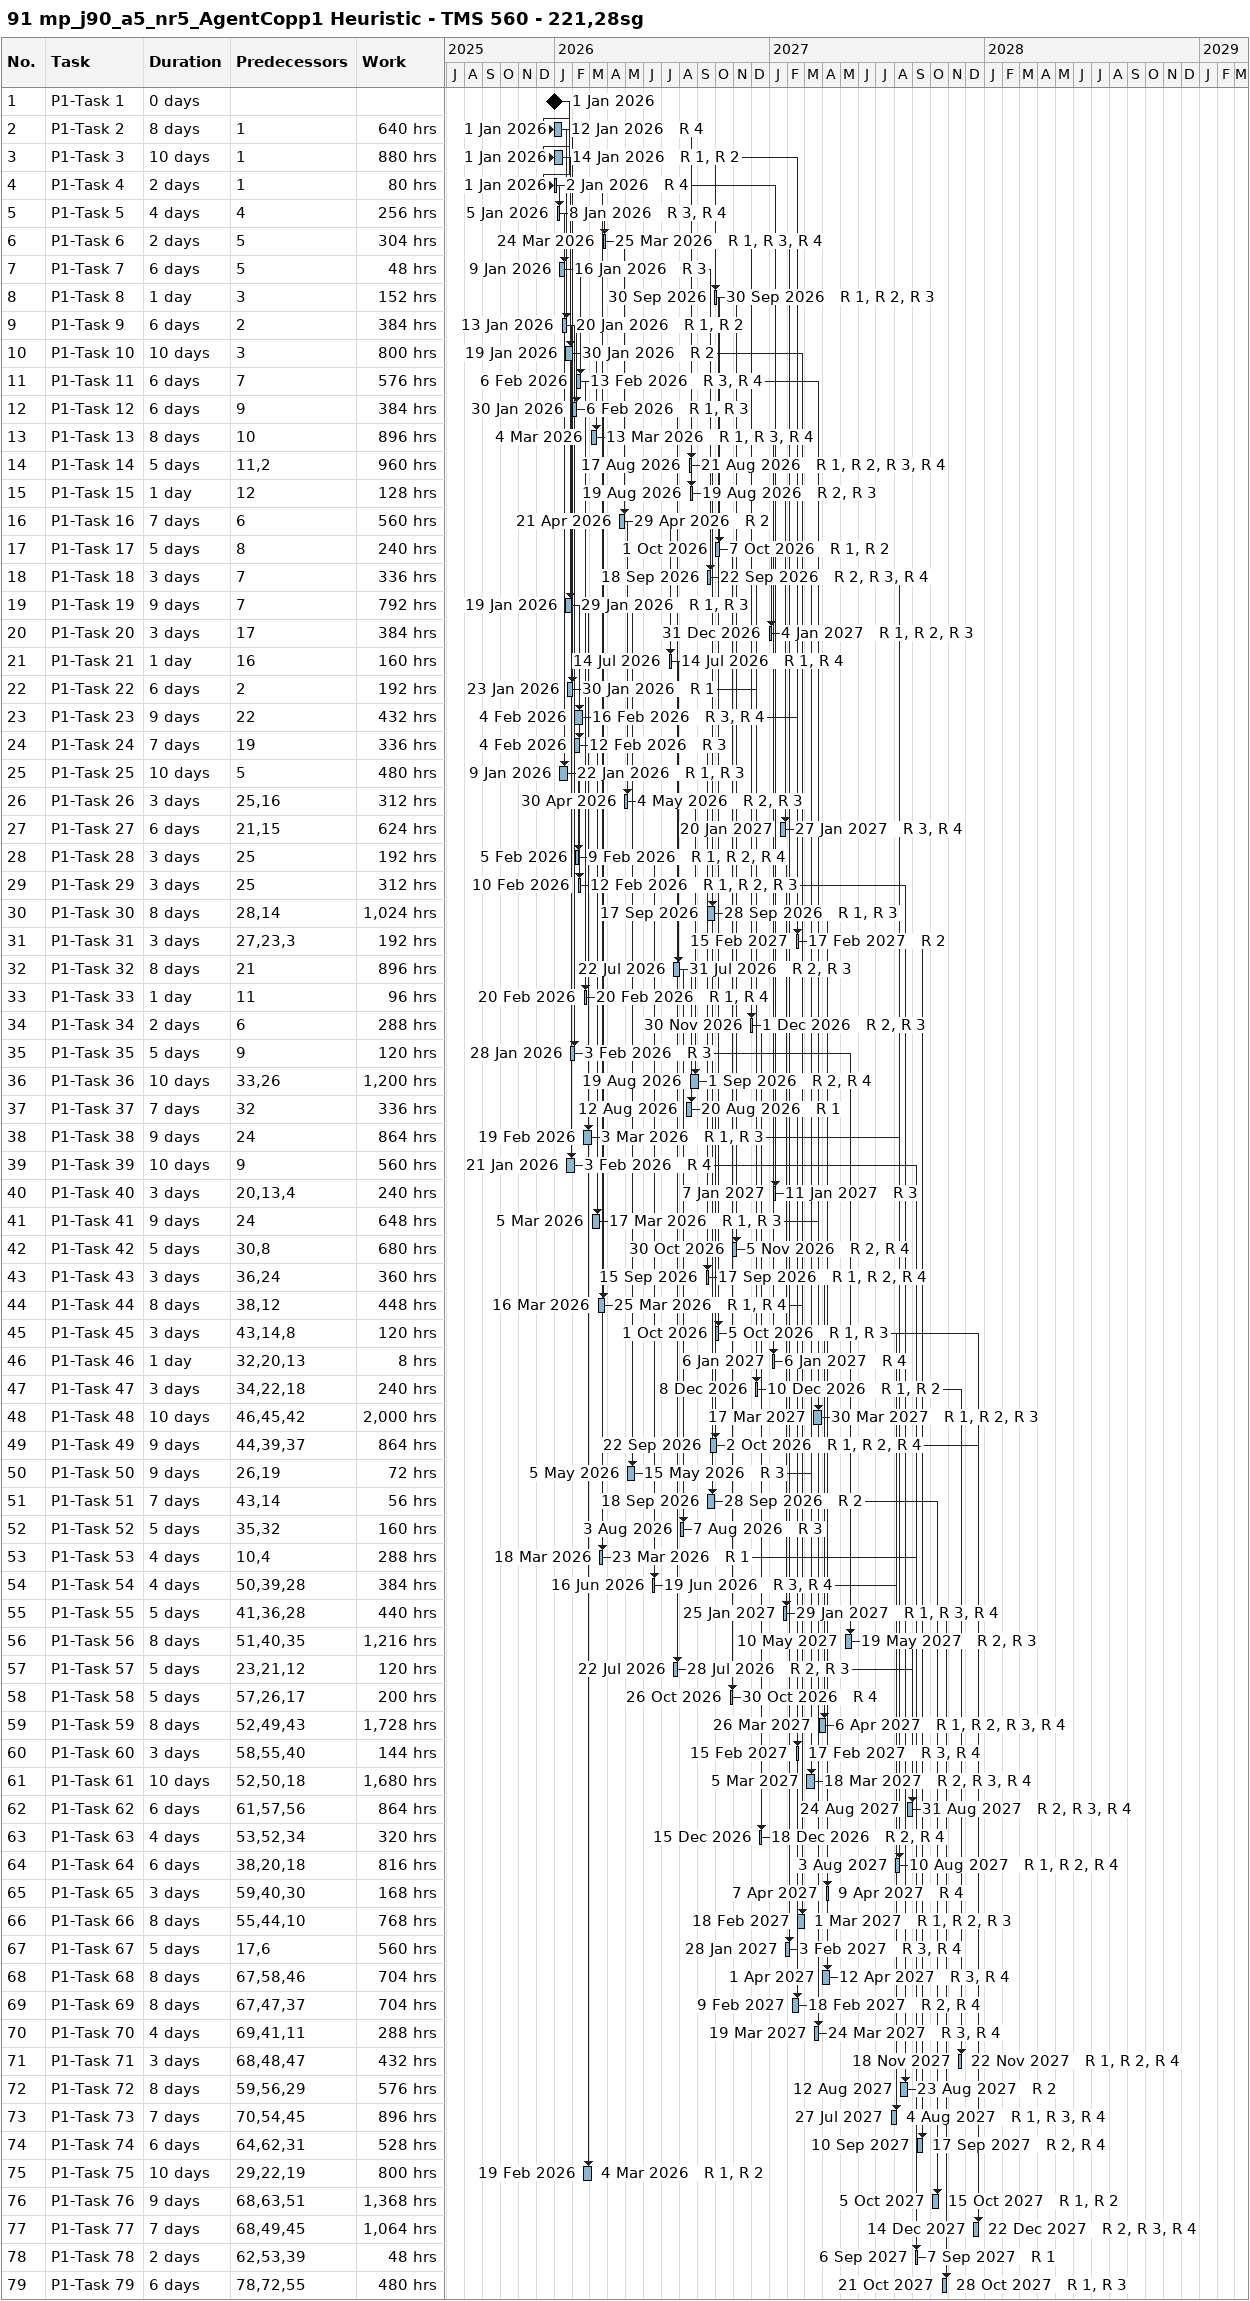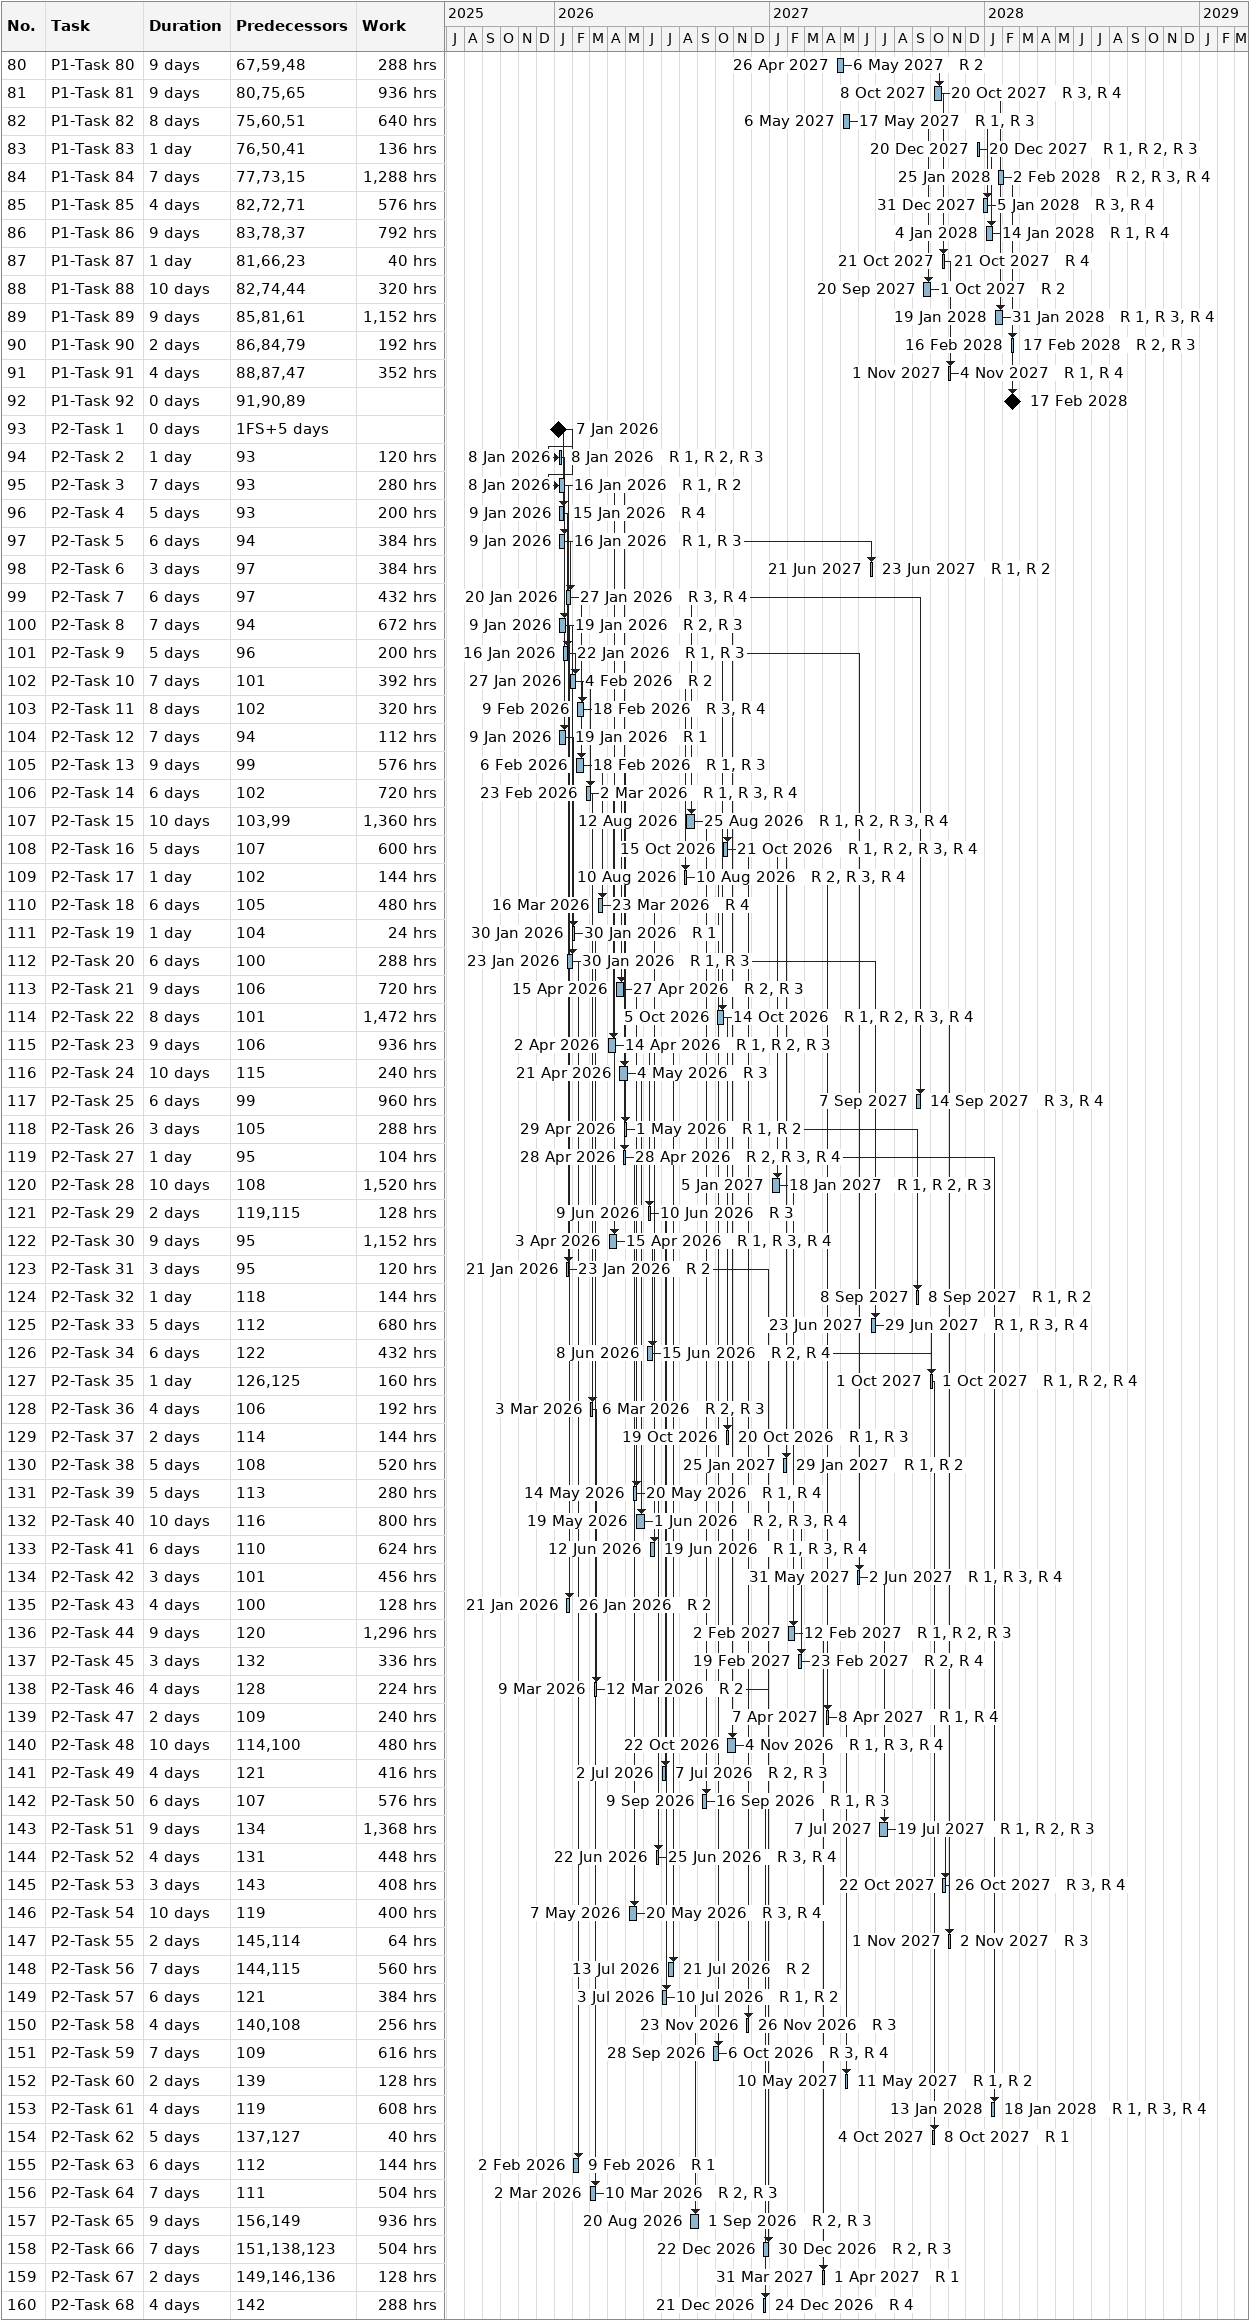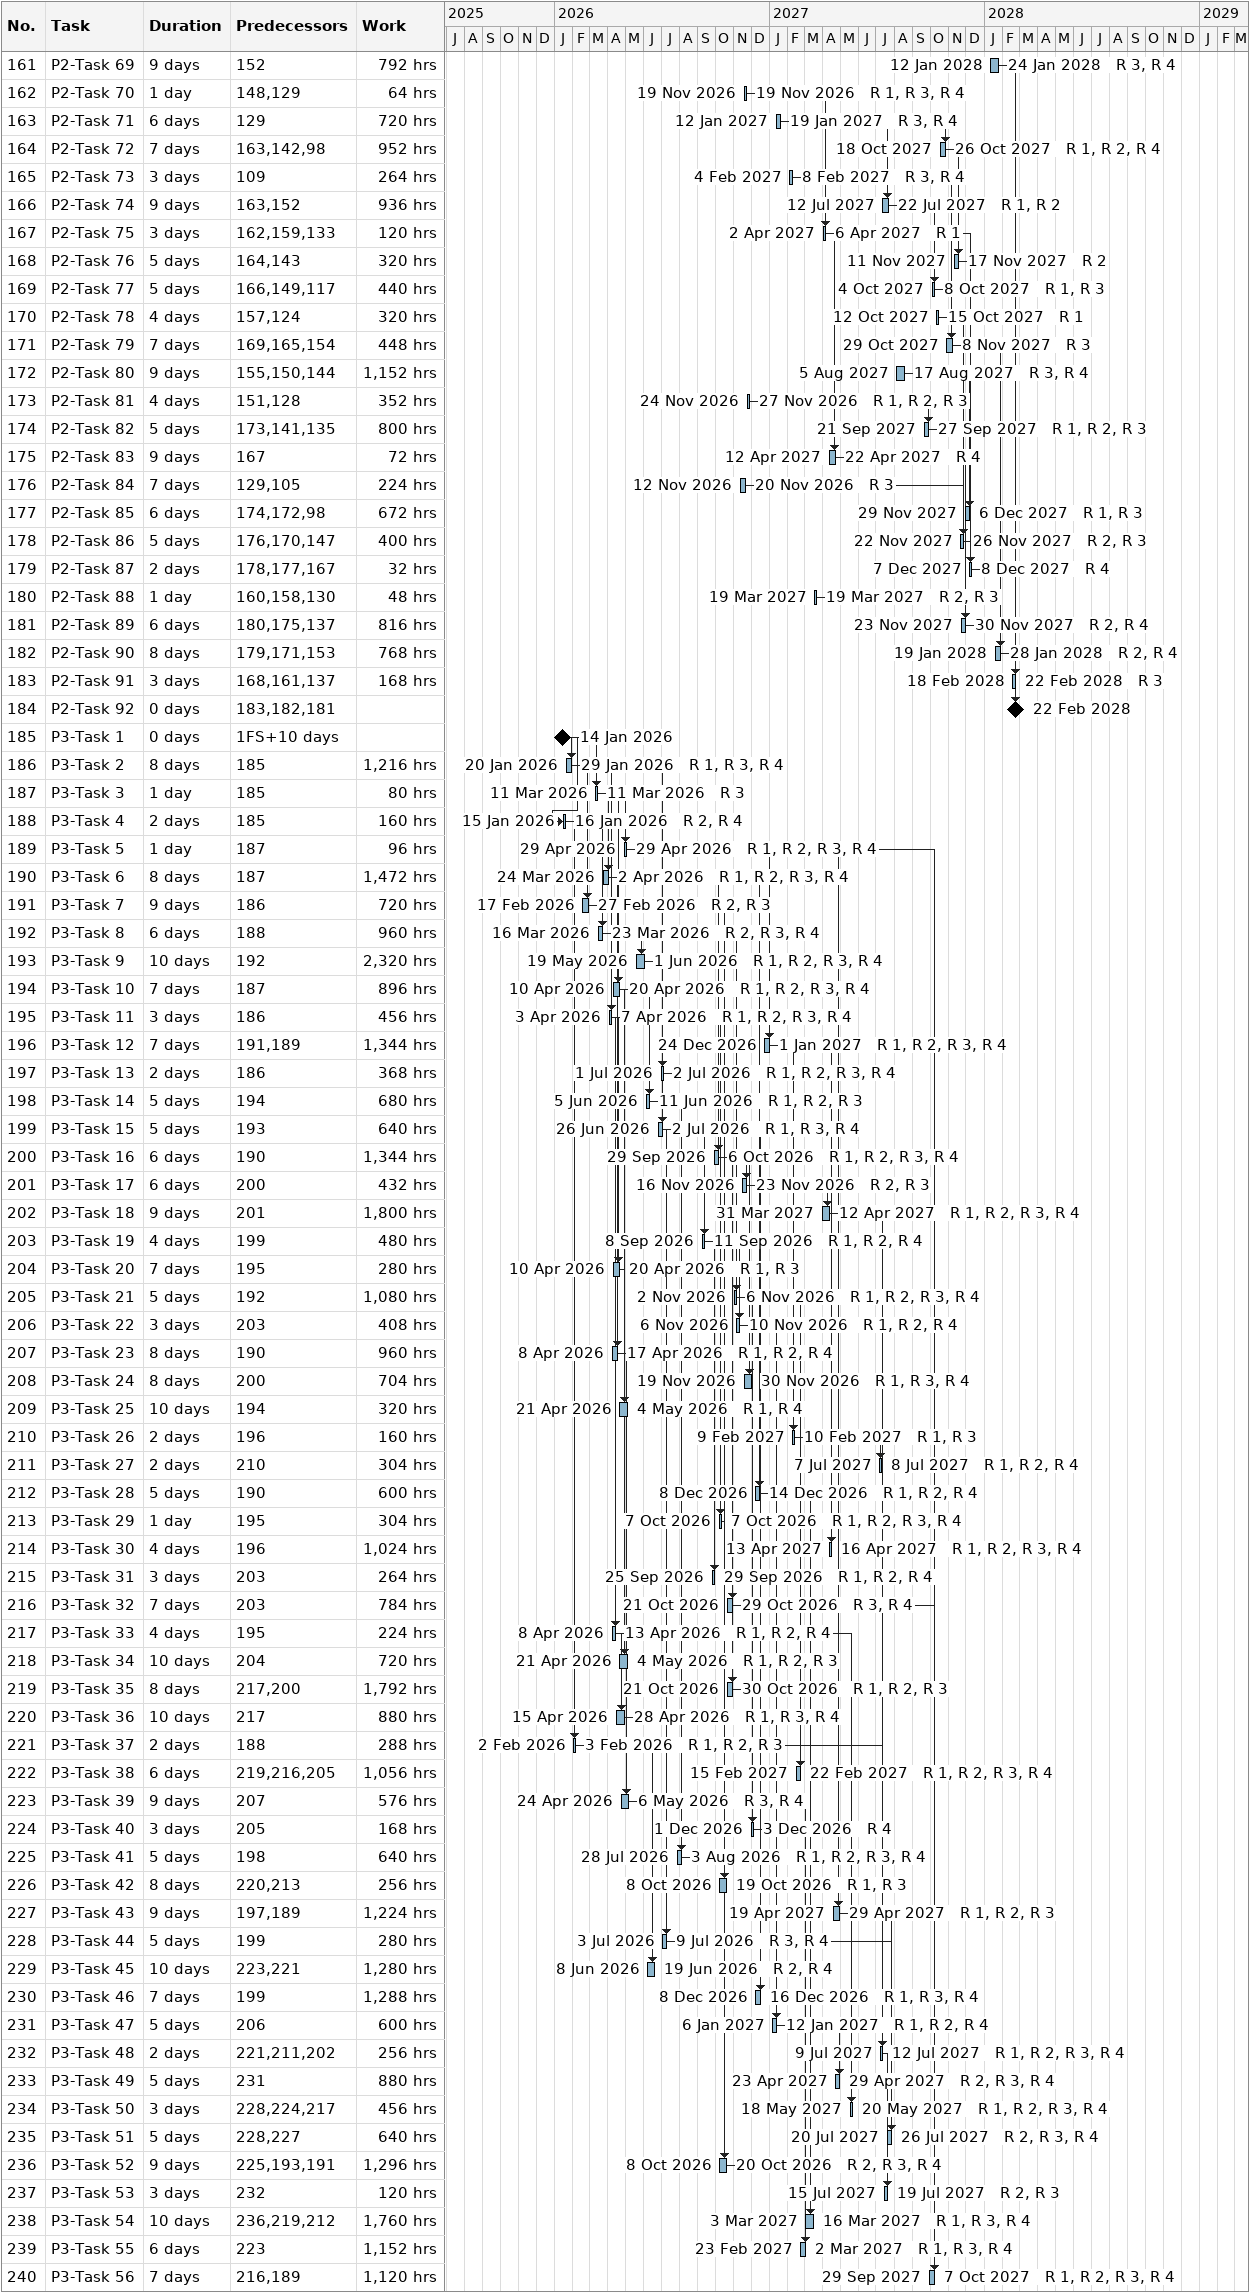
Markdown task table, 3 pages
91 mp_j90_a5_nr5_AgentCopp1 Heuristic - TMS 560 - 221,28sg

| ID | Task | Duration | Start | Finish | Predecessors | Resources | Work (h) |
|---|---|---|---|---|---|---|---|
| 1 | P1-Task 1 | 0d | 2026-01-01 | 2026-01-01 |  |  |  |
| 2 | P1-Task 2 | 8d | 2026-01-01 | 2026-01-12 | 1 | R 4 | 640 |
| 3 | P1-Task 3 | 10d | 2026-01-01 | 2026-01-14 | 1 | R 1, R 2 | 880 |
| 4 | P1-Task 4 | 2d | 2026-01-01 | 2026-01-02 | 1 | R 4 | 80 |
| 5 | P1-Task 5 | 4d | 2026-01-05 | 2026-01-08 | 4 | R 3, R 4 | 256 |
| 6 | P1-Task 6 | 2d | 2026-03-24 | 2026-03-25 | 5 | R 1, R 3, R 4 | 304 |
| 7 | P1-Task 7 | 6d | 2026-01-09 | 2026-01-16 | 5 | R 3 | 48 |
| 8 | P1-Task 8 | 1d | 2026-09-30 | 2026-09-30 | 3 | R 1, R 2, R 3 | 152 |
| 9 | P1-Task 9 | 6d | 2026-01-13 | 2026-01-20 | 2 | R 1, R 2 | 384 |
| 10 | P1-Task 10 | 10d | 2026-01-19 | 2026-01-30 | 3 | R 2 | 800 |
| 11 | P1-Task 11 | 6d | 2026-02-06 | 2026-02-13 | 7 | R 3, R 4 | 576 |
| 12 | P1-Task 12 | 6d | 2026-01-30 | 2026-02-06 | 9 | R 1, R 3 | 384 |
| 13 | P1-Task 13 | 8d | 2026-03-04 | 2026-03-13 | 10 | R 1, R 3, R 4 | 896 |
| 14 | P1-Task 14 | 5d | 2026-08-17 | 2026-08-21 | 11, 2 | R 1, R 2, R 3, R 4 | 960 |
| 15 | P1-Task 15 | 1d | 2026-08-19 | 2026-08-19 | 12 | R 2, R 3 | 128 |
| 16 | P1-Task 16 | 7d | 2026-04-21 | 2026-04-29 | 6 | R 2 | 560 |
| 17 | P1-Task 17 | 5d | 2026-10-01 | 2026-10-07 | 8 | R 1, R 2 | 240 |
| 18 | P1-Task 18 | 3d | 2026-09-18 | 2026-09-22 | 7 | R 2, R 3, R 4 | 336 |
| 19 | P1-Task 19 | 9d | 2026-01-19 | 2026-01-29 | 7 | R 1, R 3 | 792 |
| 20 | P1-Task 20 | 3d | 2026-12-31 | 2027-01-04 | 17 | R 1, R 2, R 3 | 384 |
| 21 | P1-Task 21 | 1d | 2026-07-14 | 2026-07-14 | 16 | R 1, R 4 | 160 |
| 22 | P1-Task 22 | 6d | 2026-01-23 | 2026-01-30 | 2 | R 1 | 192 |
| 23 | P1-Task 23 | 9d | 2026-02-04 | 2026-02-16 | 22 | R 3, R 4 | 432 |
| 24 | P1-Task 24 | 7d | 2026-02-04 | 2026-02-12 | 19 | R 3 | 336 |
| 25 | P1-Task 25 | 10d | 2026-01-09 | 2026-01-22 | 5 | R 1, R 3 | 480 |
| 26 | P1-Task 26 | 3d | 2026-04-30 | 2026-05-04 | 25, 16 | R 2, R 3 | 312 |
| 27 | P1-Task 27 | 6d | 2027-01-20 | 2027-01-27 | 21, 15 | R 3, R 4 | 624 |
| 28 | P1-Task 28 | 3d | 2026-02-05 | 2026-02-09 | 25 | R 1, R 2, R 4 | 192 |
| 29 | P1-Task 29 | 3d | 2026-02-10 | 2026-02-12 | 25 | R 1, R 2, R 3 | 312 |
| 30 | P1-Task 30 | 8d | 2026-09-17 | 2026-09-28 | 28, 14 | R 1, R 3 | 1024 |
| 31 | P1-Task 31 | 3d | 2027-02-15 | 2027-02-17 | 27, 23, 3 | R 2 | 192 |
| 32 | P1-Task 32 | 8d | 2026-07-22 | 2026-07-31 | 21 | R 2, R 3 | 896 |
| 33 | P1-Task 33 | 1d | 2026-02-20 | 2026-02-20 | 11 | R 1, R 4 | 96 |
| 34 | P1-Task 34 | 2d | 2026-11-30 | 2026-12-01 | 6 | R 2, R 3 | 288 |
| 35 | P1-Task 35 | 5d | 2026-01-28 | 2026-02-03 | 9 | R 3 | 120 |
| 36 | P1-Task 36 | 10d | 2026-08-19 | 2026-09-01 | 33, 26 | R 2, R 4 | 1200 |
| 37 | P1-Task 37 | 7d | 2026-08-12 | 2026-08-20 | 32 | R 1 | 336 |
| 38 | P1-Task 38 | 9d | 2026-02-19 | 2026-03-03 | 24 | R 1, R 3 | 864 |
| 39 | P1-Task 39 | 10d | 2026-01-21 | 2026-02-03 | 9 | R 4 | 560 |
| 40 | P1-Task 40 | 3d | 2027-01-07 | 2027-01-11 | 20, 13, 4 | R 3 | 240 |
| 41 | P1-Task 41 | 9d | 2026-03-05 | 2026-03-17 | 24 | R 1, R 3 | 648 |
| 42 | P1-Task 42 | 5d | 2026-10-30 | 2026-11-05 | 30, 8 | R 2, R 4 | 680 |
| 43 | P1-Task 43 | 3d | 2026-09-15 | 2026-09-17 | 36, 24 | R 1, R 2, R 4 | 360 |
| 44 | P1-Task 44 | 8d | 2026-03-16 | 2026-03-25 | 38, 12 | R 1, R 4 | 448 |
| 45 | P1-Task 45 | 3d | 2026-10-01 | 2026-10-05 | 43, 14, 8 | R 1, R 3 | 120 |
| 46 | P1-Task 46 | 1d | 2027-01-06 | 2027-01-06 | 32, 20, 13 | R 4 | 8 |
| 47 | P1-Task 47 | 3d | 2026-12-08 | 2026-12-10 | 34, 22, 18 | R 1, R 2 | 240 |
| 48 | P1-Task 48 | 10d | 2027-03-17 | 2027-03-30 | 46, 45, 42 | R 1, R 2, R 3 | 2000 |
| 49 | P1-Task 49 | 9d | 2026-09-22 | 2026-10-02 | 44, 39, 37 | R 1, R 2, R 4 | 864 |
| 50 | P1-Task 50 | 9d | 2026-05-05 | 2026-05-15 | 26, 19 | R 3 | 72 |
| 51 | P1-Task 51 | 7d | 2026-09-18 | 2026-09-28 | 43, 14 | R 2 | 56 |
| 52 | P1-Task 52 | 5d | 2026-08-03 | 2026-08-07 | 35, 32 | R 3 | 160 |
| 53 | P1-Task 53 | 4d | 2026-03-18 | 2026-03-23 | 10, 4 | R 1 | 288 |
| 54 | P1-Task 54 | 4d | 2026-06-16 | 2026-06-19 | 50, 39, 28 | R 3, R 4 | 384 |
| 55 | P1-Task 55 | 5d | 2027-01-25 | 2027-01-29 | 41, 36, 28 | R 1, R 3, R 4 | 440 |
| 56 | P1-Task 56 | 8d | 2027-05-10 | 2027-05-19 | 51, 40, 35 | R 2, R 3 | 1216 |
| 57 | P1-Task 57 | 5d | 2026-07-22 | 2026-07-28 | 23, 21, 12 | R 2, R 3 | 120 |
| 58 | P1-Task 58 | 5d | 2026-10-26 | 2026-10-30 | 57, 26, 17 | R 4 | 200 |
| 59 | P1-Task 59 | 8d | 2027-03-26 | 2027-04-06 | 52, 49, 43 | R 1, R 2, R 3, R 4 | 1728 |
| 60 | P1-Task 60 | 3d | 2027-02-15 | 2027-02-17 | 58, 55, 40 | R 3, R 4 | 144 |
| 61 | P1-Task 61 | 10d | 2027-03-05 | 2027-03-18 | 52, 50, 18 | R 2, R 3, R 4 | 1680 |
| 62 | P1-Task 62 | 6d | 2027-08-24 | 2027-08-31 | 61, 57, 56 | R 2, R 3, R 4 | 864 |
| 63 | P1-Task 63 | 4d | 2026-12-15 | 2026-12-18 | 53, 52, 34 | R 2, R 4 | 320 |
| 64 | P1-Task 64 | 6d | 2027-08-03 | 2027-08-10 | 38, 20, 18 | R 1, R 2, R 4 | 816 |
| 65 | P1-Task 65 | 3d | 2027-04-07 | 2027-04-09 | 59, 40, 30 | R 4 | 168 |
| 66 | P1-Task 66 | 8d | 2027-02-18 | 2027-03-01 | 55, 44, 10 | R 1, R 2, R 3 | 768 |
| 67 | P1-Task 67 | 5d | 2027-01-28 | 2027-02-03 | 17, 6 | R 3, R 4 | 560 |
| 68 | P1-Task 68 | 8d | 2027-04-01 | 2027-04-12 | 67, 58, 46 | R 3, R 4 | 704 |
| 69 | P1-Task 69 | 8d | 2027-02-09 | 2027-02-18 | 67, 47, 37 | R 2, R 4 | 704 |
| 70 | P1-Task 70 | 4d | 2027-03-19 | 2027-03-24 | 69, 41, 11 | R 3, R 4 | 288 |
| 71 | P1-Task 71 | 3d | 2027-11-18 | 2027-11-22 | 68, 48, 47 | R 1, R 2, R 4 | 432 |
| 72 | P1-Task 72 | 8d | 2027-08-12 | 2027-08-23 | 59, 56, 29 | R 2 | 576 |
| 73 | P1-Task 73 | 7d | 2027-07-27 | 2027-08-04 | 70, 54, 45 | R 1, R 3, R 4 | 896 |
| 74 | P1-Task 74 | 6d | 2027-09-10 | 2027-09-17 | 64, 62, 31 | R 2, R 4 | 528 |
| 75 | P1-Task 75 | 10d | 2026-02-19 | 2026-03-04 | 29, 22, 19 | R 1, R 2 | 800 |
| 76 | P1-Task 76 | 9d | 2027-10-05 | 2027-10-15 | 68, 63, 51 | R 1, R 2 | 1368 |
| 77 | P1-Task 77 | 7d | 2027-12-14 | 2027-12-22 | 68, 49, 45 | R 2, R 3, R 4 | 1064 |
| 78 | P1-Task 78 | 2d | 2027-09-06 | 2027-09-07 | 62, 53, 39 | R 1 | 48 |
| 79 | P1-Task 79 | 6d | 2027-10-21 | 2027-10-28 | 78, 72, 55 | R 1, R 3 | 480 |
| 80 | P1-Task 80 | 9d | 2027-04-26 | 2027-05-06 | 67, 59, 48 | R 2 | 288 |
| 81 | P1-Task 81 | 9d | 2027-10-08 | 2027-10-20 | 80, 75, 65 | R 3, R 4 | 936 |
| 82 | P1-Task 82 | 8d | 2027-05-06 | 2027-05-17 | 75, 60, 51 | R 1, R 3 | 640 |
| 83 | P1-Task 83 | 1d | 2027-12-20 | 2027-12-20 | 76, 50, 41 | R 1, R 2, R 3 | 136 |
| 84 | P1-Task 84 | 7d | 2028-01-25 | 2028-02-02 | 77, 73, 15 | R 2, R 3, R 4 | 1288 |
| 85 | P1-Task 85 | 4d | 2027-12-31 | 2028-01-05 | 82, 72, 71 | R 3, R 4 | 576 |
| 86 | P1-Task 86 | 9d | 2028-01-04 | 2028-01-14 | 83, 78, 37 | R 1, R 4 | 792 |
| 87 | P1-Task 87 | 1d | 2027-10-21 | 2027-10-21 | 81, 66, 23 | R 4 | 40 |
| 88 | P1-Task 88 | 10d | 2027-09-20 | 2027-10-01 | 82, 74, 44 | R 2 | 320 |
| 89 | P1-Task 89 | 9d | 2028-01-19 | 2028-01-31 | 85, 81, 61 | R 1, R 3, R 4 | 1152 |
| 90 | P1-Task 90 | 2d | 2028-02-16 | 2028-02-17 | 86, 84, 79 | R 2, R 3 | 192 |
| 91 | P1-Task 91 | 4d | 2027-11-01 | 2027-11-04 | 88, 87, 47 | R 1, R 4 | 352 |
| 92 | P1-Task 92 | 0d | 2028-02-17 | 2028-02-17 | 91, 90, 89 |  |  |
| 93 | P2-Task 1 | 0d | 2026-01-07 | 2026-01-07 | 1FS+5d |  |  |
| 94 | P2-Task 2 | 1d | 2026-01-08 | 2026-01-08 | 93 | R 1, R 2, R 3 | 120 |
| 95 | P2-Task 3 | 7d | 2026-01-08 | 2026-01-16 | 93 | R 1, R 2 | 280 |
| 96 | P2-Task 4 | 5d | 2026-01-09 | 2026-01-15 | 93 | R 4 | 200 |
| 97 | P2-Task 5 | 6d | 2026-01-09 | 2026-01-16 | 94 | R 1, R 3 | 384 |
| 98 | P2-Task 6 | 3d | 2027-06-21 | 2027-06-23 | 97 | R 1, R 2 | 384 |
| 99 | P2-Task 7 | 6d | 2026-01-20 | 2026-01-27 | 97 | R 3, R 4 | 432 |
| 100 | P2-Task 8 | 7d | 2026-01-09 | 2026-01-19 | 94 | R 2, R 3 | 672 |
| 101 | P2-Task 9 | 5d | 2026-01-16 | 2026-01-22 | 96 | R 1, R 3 | 200 |
| 102 | P2-Task 10 | 7d | 2026-01-27 | 2026-02-04 | 101 | R 2 | 392 |
| 103 | P2-Task 11 | 8d | 2026-02-09 | 2026-02-18 | 102 | R 3, R 4 | 320 |
| 104 | P2-Task 12 | 7d | 2026-01-09 | 2026-01-19 | 94 | R 1 | 112 |
| 105 | P2-Task 13 | 9d | 2026-02-06 | 2026-02-18 | 99 | R 1, R 3 | 576 |
| 106 | P2-Task 14 | 6d | 2026-02-23 | 2026-03-02 | 102 | R 1, R 3, R 4 | 720 |
| 107 | P2-Task 15 | 10d | 2026-08-12 | 2026-08-25 | 103, 99 | R 1, R 2, R 3, R 4 | 1360 |
| 108 | P2-Task 16 | 5d | 2026-10-15 | 2026-10-21 | 107 | R 1, R 2, R 3, R 4 | 600 |
| 109 | P2-Task 17 | 1d | 2026-08-10 | 2026-08-10 | 102 | R 2, R 3, R 4 | 144 |
| 110 | P2-Task 18 | 6d | 2026-03-16 | 2026-03-23 | 105 | R 4 | 480 |
| 111 | P2-Task 19 | 1d | 2026-01-30 | 2026-01-30 | 104 | R 1 | 24 |
| 112 | P2-Task 20 | 6d | 2026-01-23 | 2026-01-30 | 100 | R 1, R 3 | 288 |
| 113 | P2-Task 21 | 9d | 2026-04-15 | 2026-04-27 | 106 | R 2, R 3 | 720 |
| 114 | P2-Task 22 | 8d | 2026-10-05 | 2026-10-14 | 101 | R 1, R 2, R 3, R 4 | 1472 |
| 115 | P2-Task 23 | 9d | 2026-04-02 | 2026-04-14 | 106 | R 1, R 2, R 3 | 936 |
| 116 | P2-Task 24 | 10d | 2026-04-21 | 2026-05-04 | 115 | R 3 | 240 |
| 117 | P2-Task 25 | 6d | 2027-09-07 | 2027-09-14 | 99 | R 3, R 4 | 960 |
| 118 | P2-Task 26 | 3d | 2026-04-29 | 2026-05-01 | 105 | R 1, R 2 | 288 |
| 119 | P2-Task 27 | 1d | 2026-04-28 | 2026-04-28 | 95 | R 2, R 3, R 4 | 104 |
| 120 | P2-Task 28 | 10d | 2027-01-05 | 2027-01-18 | 108 | R 1, R 2, R 3 | 1520 |
| 121 | P2-Task 29 | 2d | 2026-06-09 | 2026-06-10 | 119, 115 | R 3 | 128 |
| 122 | P2-Task 30 | 9d | 2026-04-03 | 2026-04-15 | 95 | R 1, R 3, R 4 | 1152 |
| 123 | P2-Task 31 | 3d | 2026-01-21 | 2026-01-23 | 95 | R 2 | 120 |
| 124 | P2-Task 32 | 1d | 2027-09-08 | 2027-09-08 | 118 | R 1, R 2 | 144 |
| 125 | P2-Task 33 | 5d | 2027-06-23 | 2027-06-29 | 112 | R 1, R 3, R 4 | 680 |
| 126 | P2-Task 34 | 6d | 2026-06-08 | 2026-06-15 | 122 | R 2, R 4 | 432 |
| 127 | P2-Task 35 | 1d | 2027-10-01 | 2027-10-01 | 126, 125 | R 1, R 2, R 4 | 160 |
| 128 | P2-Task 36 | 4d | 2026-03-03 | 2026-03-06 | 106 | R 2, R 3 | 192 |
| 129 | P2-Task 37 | 2d | 2026-10-19 | 2026-10-20 | 114 | R 1, R 3 | 144 |
| 130 | P2-Task 38 | 5d | 2027-01-25 | 2027-01-29 | 108 | R 1, R 2 | 520 |
| 131 | P2-Task 39 | 5d | 2026-05-14 | 2026-05-20 | 113 | R 1, R 4 | 280 |
| 132 | P2-Task 40 | 10d | 2026-05-19 | 2026-06-01 | 116 | R 2, R 3, R 4 | 800 |
| 133 | P2-Task 41 | 6d | 2026-06-12 | 2026-06-19 | 110 | R 1, R 3, R 4 | 624 |
| 134 | P2-Task 42 | 3d | 2027-05-31 | 2027-06-02 | 101 | R 1, R 3, R 4 | 456 |
| 135 | P2-Task 43 | 4d | 2026-01-21 | 2026-01-26 | 100 | R 2 | 128 |
| 136 | P2-Task 44 | 9d | 2027-02-02 | 2027-02-12 | 120 | R 1, R 2, R 3 | 1296 |
| 137 | P2-Task 45 | 3d | 2027-02-19 | 2027-02-23 | 132 | R 2, R 4 | 336 |
| 138 | P2-Task 46 | 4d | 2026-03-09 | 2026-03-12 | 128 | R 2 | 224 |
| 139 | P2-Task 47 | 2d | 2027-04-07 | 2027-04-08 | 109 | R 1, R 4 | 240 |
| 140 | P2-Task 48 | 10d | 2026-10-22 | 2026-11-04 | 114, 100 | R 1, R 3, R 4 | 480 |
| 141 | P2-Task 49 | 4d | 2026-07-02 | 2026-07-07 | 121 | R 2, R 3 | 416 |
| 142 | P2-Task 50 | 6d | 2026-09-09 | 2026-09-16 | 107 | R 1, R 3 | 576 |
| 143 | P2-Task 51 | 9d | 2027-07-07 | 2027-07-19 | 134 | R 1, R 2, R 3 | 1368 |
| 144 | P2-Task 52 | 4d | 2026-06-22 | 2026-06-25 | 131 | R 3, R 4 | 448 |
| 145 | P2-Task 53 | 3d | 2027-10-22 | 2027-10-26 | 143 | R 3, R 4 | 408 |
| 146 | P2-Task 54 | 10d | 2026-05-07 | 2026-05-20 | 119 | R 3, R 4 | 400 |
| 147 | P2-Task 55 | 2d | 2027-11-01 | 2027-11-02 | 145, 114 | R 3 | 64 |
| 148 | P2-Task 56 | 7d | 2026-07-13 | 2026-07-21 | 144, 115 | R 2 | 560 |
| 149 | P2-Task 57 | 6d | 2026-07-03 | 2026-07-10 | 121 | R 1, R 2 | 384 |
| 150 | P2-Task 58 | 4d | 2026-11-23 | 2026-11-26 | 140, 108 | R 3 | 256 |
| 151 | P2-Task 59 | 7d | 2026-09-28 | 2026-10-06 | 109 | R 3, R 4 | 616 |
| 152 | P2-Task 60 | 2d | 2027-05-10 | 2027-05-11 | 139 | R 1, R 2 | 128 |
| 153 | P2-Task 61 | 4d | 2028-01-13 | 2028-01-18 | 119 | R 1, R 3, R 4 | 608 |
| 154 | P2-Task 62 | 5d | 2027-10-04 | 2027-10-08 | 137, 127 | R 1 | 40 |
| 155 | P2-Task 63 | 6d | 2026-02-02 | 2026-02-09 | 112 | R 1 | 144 |
| 156 | P2-Task 64 | 7d | 2026-03-02 | 2026-03-10 | 111 | R 2, R 3 | 504 |
| 157 | P2-Task 65 | 9d | 2026-08-20 | 2026-09-01 | 156, 149 | R 2, R 3 | 936 |
| 158 | P2-Task 66 | 7d | 2026-12-22 | 2026-12-30 | 151, 138, 123 | R 2, R 3 | 504 |
| 159 | P2-Task 67 | 2d | 2027-03-31 | 2027-04-01 | 149, 146, 136 | R 1 | 128 |
| 160 | P2-Task 68 | 4d | 2026-12-21 | 2026-12-24 | 142 | R 4 | 288 |
| 161 | P2-Task 69 | 9d | 2028-01-12 | 2028-01-24 | 152 | R 3, R 4 | 792 |
| 162 | P2-Task 70 | 1d | 2026-11-19 | 2026-11-19 | 148, 129 | R 1, R 3, R 4 | 64 |
| 163 | P2-Task 71 | 6d | 2027-01-12 | 2027-01-19 | 129 | R 3, R 4 | 720 |
| 164 | P2-Task 72 | 7d | 2027-10-18 | 2027-10-26 | 163, 142, 98 | R 1, R 2, R 4 | 952 |
| 165 | P2-Task 73 | 3d | 2027-02-04 | 2027-02-08 | 109 | R 3, R 4 | 264 |
| 166 | P2-Task 74 | 9d | 2027-07-12 | 2027-07-22 | 163, 152 | R 1, R 2 | 936 |
| 167 | P2-Task 75 | 3d | 2027-04-02 | 2027-04-06 | 162, 159, 133 | R 1 | 120 |
| 168 | P2-Task 76 | 5d | 2027-11-11 | 2027-11-17 | 164, 143 | R 2 | 320 |
| 169 | P2-Task 77 | 5d | 2027-10-04 | 2027-10-08 | 166, 149, 117 | R 1, R 3 | 440 |
| 170 | P2-Task 78 | 4d | 2027-10-12 | 2027-10-15 | 157, 124 | R 1 | 320 |
| 171 | P2-Task 79 | 7d | 2027-10-29 | 2027-11-08 | 169, 165, 154 | R 3 | 448 |
| 172 | P2-Task 80 | 9d | 2027-08-05 | 2027-08-17 | 155, 150, 144 | R 3, R 4 | 1152 |
| 173 | P2-Task 81 | 4d | 2026-11-24 | 2026-11-27 | 151, 128 | R 1, R 2, R 3 | 352 |
| 174 | P2-Task 82 | 5d | 2027-09-21 | 2027-09-27 | 173, 141, 135 | R 1, R 2, R 3 | 800 |
| 175 | P2-Task 83 | 9d | 2027-04-12 | 2027-04-22 | 167 | R 4 | 72 |
| 176 | P2-Task 84 | 7d | 2026-11-12 | 2026-11-20 | 129, 105 | R 3 | 224 |
| 177 | P2-Task 85 | 6d | 2027-11-29 | 2027-12-06 | 174, 172, 98 | R 1, R 3 | 672 |
| 178 | P2-Task 86 | 5d | 2027-11-22 | 2027-11-26 | 176, 170, 147 | R 2, R 3 | 400 |
| 179 | P2-Task 87 | 2d | 2027-12-07 | 2027-12-08 | 178, 177, 167 | R 4 | 32 |
| 180 | P2-Task 88 | 1d | 2027-03-19 | 2027-03-19 | 160, 158, 130 | R 2, R 3 | 48 |
| 181 | P2-Task 89 | 6d | 2027-11-23 | 2027-11-30 | 180, 175, 137 | R 2, R 4 | 816 |
| 182 | P2-Task 90 | 8d | 2028-01-19 | 2028-01-28 | 179, 171, 153 | R 2, R 4 | 768 |
| 183 | P2-Task 91 | 3d | 2028-02-18 | 2028-02-22 | 168, 161, 137 | R 3 | 168 |
| 184 | P2-Task 92 | 0d | 2028-02-22 | 2028-02-22 | 183, 182, 181 |  |  |
| 185 | P3-Task 1 | 0d | 2026-01-14 | 2026-01-14 | 1FS+10d |  |  |
| 186 | P3-Task 2 | 8d | 2026-01-20 | 2026-01-29 | 185 | R 1, R 3, R 4 | 1216 |
| 187 | P3-Task 3 | 1d | 2026-03-11 | 2026-03-11 | 185 | R 3 | 80 |
| 188 | P3-Task 4 | 2d | 2026-01-15 | 2026-01-16 | 185 | R 2, R 4 | 160 |
| 189 | P3-Task 5 | 1d | 2026-04-29 | 2026-04-29 | 187 | R 1, R 2, R 3, R 4 | 96 |
| 190 | P3-Task 6 | 8d | 2026-03-24 | 2026-04-02 | 187 | R 1, R 2, R 3, R 4 | 1472 |
| 191 | P3-Task 7 | 9d | 2026-02-17 | 2026-02-27 | 186 | R 2, R 3 | 720 |
| 192 | P3-Task 8 | 6d | 2026-03-16 | 2026-03-23 | 188 | R 2, R 3, R 4 | 960 |
| 193 | P3-Task 9 | 10d | 2026-05-19 | 2026-06-01 | 192 | R 1, R 2, R 3, R 4 | 2320 |
| 194 | P3-Task 10 | 7d | 2026-04-10 | 2026-04-20 | 187 | R 1, R 2, R 3, R 4 | 896 |
| 195 | P3-Task 11 | 3d | 2026-04-03 | 2026-04-07 | 186 | R 1, R 2, R 3, R 4 | 456 |
| 196 | P3-Task 12 | 7d | 2026-12-24 | 2027-01-01 | 191, 189 | R 1, R 2, R 3, R 4 | 1344 |
| 197 | P3-Task 13 | 2d | 2026-07-01 | 2026-07-02 | 186 | R 1, R 2, R 3, R 4 | 368 |
| 198 | P3-Task 14 | 5d | 2026-06-05 | 2026-06-11 | 194 | R 1, R 2, R 3 | 680 |
| 199 | P3-Task 15 | 5d | 2026-06-26 | 2026-07-02 | 193 | R 1, R 3, R 4 | 640 |
| 200 | P3-Task 16 | 6d | 2026-09-29 | 2026-10-06 | 190 | R 1, R 2, R 3, R 4 | 1344 |
| 201 | P3-Task 17 | 6d | 2026-11-16 | 2026-11-23 | 200 | R 2, R 3 | 432 |
| 202 | P3-Task 18 | 9d | 2027-03-31 | 2027-04-12 | 201 | R 1, R 2, R 3, R 4 | 1800 |
| 203 | P3-Task 19 | 4d | 2026-09-08 | 2026-09-11 | 199 | R 1, R 2, R 4 | 480 |
| 204 | P3-Task 20 | 7d | 2026-04-10 | 2026-04-20 | 195 | R 1, R 3 | 280 |
| 205 | P3-Task 21 | 5d | 2026-11-02 | 2026-11-06 | 192 | R 1, R 2, R 3, R 4 | 1080 |
| 206 | P3-Task 22 | 3d | 2026-11-06 | 2026-11-10 | 203 | R 1, R 2, R 4 | 408 |
| 207 | P3-Task 23 | 8d | 2026-04-08 | 2026-04-17 | 190 | R 1, R 2, R 4 | 960 |
| 208 | P3-Task 24 | 8d | 2026-11-19 | 2026-11-30 | 200 | R 1, R 3, R 4 | 704 |
| 209 | P3-Task 25 | 10d | 2026-04-21 | 2026-05-04 | 194 | R 1, R 4 | 320 |
| 210 | P3-Task 26 | 2d | 2027-02-09 | 2027-02-10 | 196 | R 1, R 3 | 160 |
| 211 | P3-Task 27 | 2d | 2027-07-07 | 2027-07-08 | 210 | R 1, R 2, R 4 | 304 |
| 212 | P3-Task 28 | 5d | 2026-12-08 | 2026-12-14 | 190 | R 1, R 2, R 4 | 600 |
| 213 | P3-Task 29 | 1d | 2026-10-07 | 2026-10-07 | 195 | R 1, R 2, R 3, R 4 | 304 |
| 214 | P3-Task 30 | 4d | 2027-04-13 | 2027-04-16 | 196 | R 1, R 2, R 3, R 4 | 1024 |
| 215 | P3-Task 31 | 3d | 2026-09-25 | 2026-09-29 | 203 | R 1, R 2, R 4 | 264 |
| 216 | P3-Task 32 | 7d | 2026-10-21 | 2026-10-29 | 203 | R 3, R 4 | 784 |
| 217 | P3-Task 33 | 4d | 2026-04-08 | 2026-04-13 | 195 | R 1, R 2, R 4 | 224 |
| 218 | P3-Task 34 | 10d | 2026-04-21 | 2026-05-04 | 204 | R 1, R 2, R 3 | 720 |
| 219 | P3-Task 35 | 8d | 2026-10-21 | 2026-10-30 | 217, 200 | R 1, R 2, R 3 | 1792 |
| 220 | P3-Task 36 | 10d | 2026-04-15 | 2026-04-28 | 217 | R 1, R 3, R 4 | 880 |
| 221 | P3-Task 37 | 2d | 2026-02-02 | 2026-02-03 | 188 | R 1, R 2, R 3 | 288 |
| 222 | P3-Task 38 | 6d | 2027-02-15 | 2027-02-22 | 219, 216, 205 | R 1, R 2, R 3, R 4 | 1056 |
| 223 | P3-Task 39 | 9d | 2026-04-24 | 2026-05-06 | 207 | R 3, R 4 | 576 |
| 224 | P3-Task 40 | 3d | 2026-12-01 | 2026-12-03 | 205 | R 4 | 168 |
| 225 | P3-Task 41 | 5d | 2026-07-28 | 2026-08-03 | 198 | R 1, R 2, R 3, R 4 | 640 |
| 226 | P3-Task 42 | 8d | 2026-10-08 | 2026-10-19 | 220, 213 | R 1, R 3 | 256 |
| 227 | P3-Task 43 | 9d | 2027-04-19 | 2027-04-29 | 197, 189 | R 1, R 2, R 3 | 1224 |
| 228 | P3-Task 44 | 5d | 2026-07-03 | 2026-07-09 | 199 | R 3, R 4 | 280 |
| 229 | P3-Task 45 | 10d | 2026-06-08 | 2026-06-19 | 223, 221 | R 2, R 4 | 1280 |
| 230 | P3-Task 46 | 7d | 2026-12-08 | 2026-12-16 | 199 | R 1, R 3, R 4 | 1288 |
| 231 | P3-Task 47 | 5d | 2027-01-06 | 2027-01-12 | 206 | R 1, R 2, R 4 | 600 |
| 232 | P3-Task 48 | 2d | 2027-07-09 | 2027-07-12 | 221, 211, 202 | R 1, R 2, R 3, R 4 | 256 |
| 233 | P3-Task 49 | 5d | 2027-04-23 | 2027-04-29 | 231 | R 2, R 3, R 4 | 880 |
| 234 | P3-Task 50 | 3d | 2027-05-18 | 2027-05-20 | 228, 224, 217 | R 1, R 2, R 3, R 4 | 456 |
| 235 | P3-Task 51 | 5d | 2027-07-20 | 2027-07-26 | 228, 227 | R 2, R 3, R 4 | 640 |
| 236 | P3-Task 52 | 9d | 2026-10-08 | 2026-10-20 | 225, 193, 191 | R 2, R 3, R 4 | 1296 |
| 237 | P3-Task 53 | 3d | 2027-07-15 | 2027-07-19 | 232 | R 2, R 3 | 120 |
| 238 | P3-Task 54 | 10d | 2027-03-03 | 2027-03-16 | 236, 219, 212 | R 1, R 3, R 4 | 1760 |
| 239 | P3-Task 55 | 6d | 2027-02-23 | 2027-03-02 | 223 | R 1, R 3, R 4 | 1152 |
| 240 | P3-Task 56 | 7d | 2027-09-29 | 2027-10-07 | 216, 189 | R 1, R 2, R 3, R 4 | 1120 |
